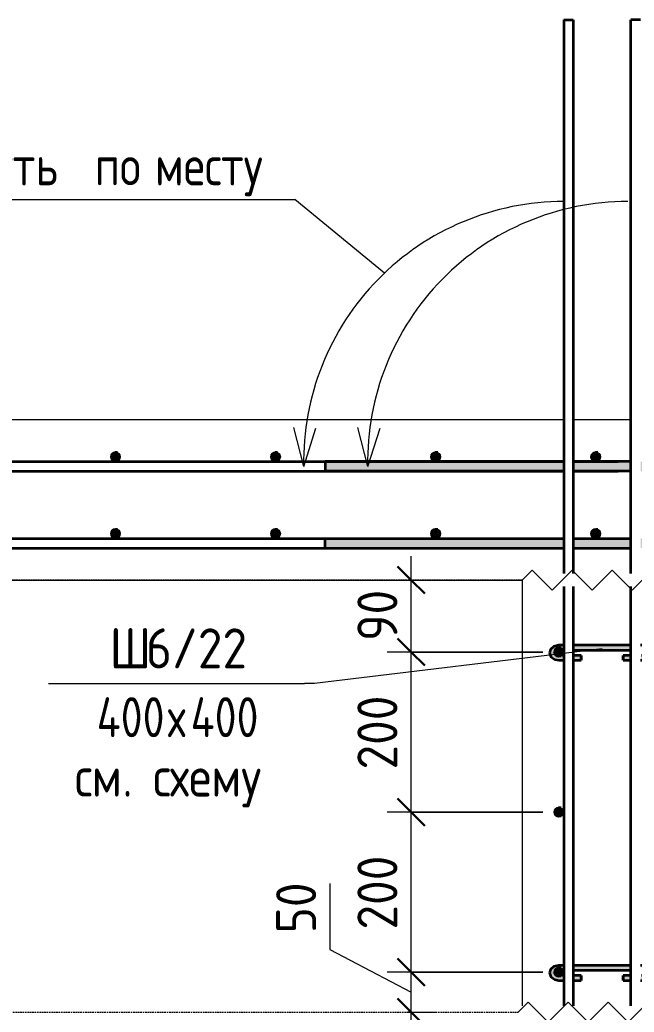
# Model space of a CAD drawing. Header units: millimetres. Extents: x 3129 to 68868, y -1586 to 12682.
# Drawn here: x 5638 to 6406, y -850 to 390 of the extents above; entities that cross this region are included whole.
import ezdxf

# ---------------------------------------------------------------- set-up
doc = ezdxf.new("R2010")
doc.units = ezdxf.units.MM
doc.linetypes.add('01 Штриховая _2 мм_', pattern=[3, 2, -1])
for name, color, linetype, lineweight in [('AA_Dim', 7, 'Continuous', 9), ('AA_Dim-20', 7, 'Continuous', 9), ('AA_Linii', 7, 'Continuous', 9), ('AA_Oformlenie', 7, 'Continuous', 9), ('AA_Vinoska', 7, 'Continuous', 9), ('AF_Lestnica', 7, '01 Штриховая _2 мм_', 9), ('AF_Perekritie_Опалубка', 253, 'Continuous', 20), ('AF_Stena_Гидроизоляция', 253, 'Continuous', 20), ('Gen_Text', 7, 'Continuous', 9), ('KR_Armatura', 7, 'Continuous', 20), ('KR_Armatura_Tonkie', 7, 'Continuous', 20)]:
    doc.layers.add(name, color=color, linetype=linetype, lineweight=lineweight)
doc.styles.add('GOST Common', font='GOST_Common.ttf', dxfattribs={"width": 0.85, "height": 50})
doc.styles.add('ISOCPEUR', font='isocpeur.TTF', dxfattribs={"width": 0.85, "height": 50})
doc.styles.add('ISOCPEUR_1', font='isocpeur.TTF', dxfattribs={"width": 0.9, "height": 50})
doc.styles.add('ISOCPEUR_2', font='isocpeur.TTF', dxfattribs={"width": 0.8, "height": 50})
doc.dimstyles.new('05_Округл_1мм__прозр_', dxfattribs={"dimscale": 304.8, "dimtxt": 50.137748, "dimasz": 0.111549, "dimexe": 0.098425, "dimexo": 0.065617, "dimgap": 0.006562, "dimtad": 1, "dimdec": 0, "dimdsep": 46, "dimtxsty": 'ISOCPEUR_1', "dimblk1": 'OBLIQUE', "dimblk2": 'OBLIQUE', "dimsah": 1, "dimcen": 0.09, "dimdle": 0.098425, "dimazin": 0, "dimtfac": 1, "dimtdec": 4, "dimtix": 1, "dimtmove": 1, "dimatfit": 3, "dimfxl": 1, "dimtvp": 1, "dimtolj": 1, "dimtzin": 0, "dimlwd": 18, "dimlwe": 18, "dimarcsym": 2})
doc.dimstyles.new('05_Округл_1мм__прозр__1', dxfattribs={"dimscale": 304.8, "dimtxt": 50.137748, "dimasz": 0.111549, "dimexe": 0.098425, "dimexo": 0.065617, "dimgap": 0.006562, "dimtad": 1, "dimdec": 0, "dimdsep": 46, "dimtxsty": 'ISOCPEUR_1', "dimblk1": 'OBLIQUE', "dimblk2": 'OBLIQUE', "dimsah": 1, "dimcen": 0.09, "dimdle": 0.098425, "dimazin": 0, "dimtfac": 1, "dimtdec": 4, "dimtix": 1, "dimtmove": 0, "dimatfit": 3, "dimfxl": 1, "dimtvp": 1, "dimtolj": 1, "dimtzin": 0, "dimlwd": 18, "dimlwe": 18, "dimarcsym": 2})

# ---------------------------------------------------------------- blocks, each defined once
blk = doc.blocks.new('261_Шпилька массив _НесАрм_РабПлоск_ - 6 А240-3946826-Сечение 7')
at = {"layer": 'KR_Armatura_Tonkie', "lineweight": 35}
h = blk.add_hatch(color=256, dxfattribs=at)
h.paths.add_polyline_path([(6311.8, -405.1), (6311.8, -404.2), (6310.5, -404), (6310.4, -404.5), (6311.8, -405.1)])
h.paths.add_polyline_path([(6299.9, -400.9), (6302.1, -396.8), (6301.3, -397.6), (6300, -400.8)])
h.paths.add_polyline_path([(6303.5, -394.9), (6311.9, -392.4), (6311.7, -391.7), (6310.6, -392), (6306.1, -393.1), (6304, -394.6)])
h = blk.add_hatch(color=256, dxfattribs=at)
h.paths.add_polyline_path([(6311.9, -410.3), (6311.8, -405.1), (6310.4, -404.7), (6310.2, -405.8), (6308.1, -404.7), (6307.3, -404), (6306.4, -402.5), (6305.9, -400.8), (6305.9, -399.1), (6306.2, -397.9), (6306.9, -396.6), (6308.1, -395.3), (6309.4, -394.6), (6311, -394.1), (6311.9, -393.8), (6311.9, -392.4), (6303.5, -394.9), (6299.9, -400.9), (6301.3, -404.2), (6302.6, -405.5), (6303.8, -407.1), (6307.3, -409.2), (6311.7, -410.2)])
h.paths.add_polyline_path([(6311.3, -397.7), (6311.8, -397.4), (6311.6, -395.4), (6311.3, -397.6)])
h = blk.add_hatch(color=256, dxfattribs=at)
h.paths.add_polyline_path([(6311.9, -392.4), (6317.8, -392.4), (6317.8, -391.6), (6311.9, -391.7), (6311.9, -392)])
h.paths.add_polyline_path([(6419.9, -392.4), (6419.9, -391.6), (6413.8, -391.7), (6413.8, -392.4), (6417.4, -392.4)])
h.paths.add_polyline_path([(6329.8, -392.4), (6401.8, -392.4), (6401.8, -391.6), (6329.8, -391.7), (6329.8, -392.4)])
h = blk.add_hatch(color=256, dxfattribs=at)
h.paths.add_polyline_path([(6416.3, -397.6), (6416.3, -397.4), (6416.1, -395.3), (6415.8, -397.6)])
h.paths.add_polyline_path([(6329.8, -397.6), (6401.8, -397.4), (6401.8, -392.4), (6329.8, -392.5), (6329.8, -397.5)])
h.paths.add_polyline_path([(6315.9, -397.6), (6317.8, -397.5), (6317.8, -392.4), (6311.9, -392.4), (6311.9, -394), (6316, -394), (6315.9, -397.5)])
h.paths.add_polyline_path([(6413.8, -394.6), (6414.7, -394.2), (6417.4, -394), (6419.9, -393.8), (6419.9, -392.4), (6413.8, -392.4), (6413.8, -394.6)])
h = blk.add_hatch(color=256, dxfattribs=at)
h.paths.add_polyline_path([(6420.3, -405), (6425.1, -402.9), (6420.3, -404.4), (6420.3, -405)])
h.paths.add_polyline_path([(6431.9, -400.9), (6430.6, -397.6), (6429.5, -396.7), (6431.9, -400.9)])
h.paths.add_polyline_path([(6428.4, -394.9), (6424.8, -392.7), (6419.9, -391.7), (6419.9, -392.4), (6427.7, -394.7)])
for points in [[(6419.9, -410.3), (6421.3, -409.9), (6425.7, -408.9), (6428.7, -406.5), (6429.2, -405.6), (6430.6, -404.2), (6431.9, -400.9), (6428.4, -394.9), (6419.9, -392.4), (6419.9, -394), (6420.5, -394), (6420.5, -397.7), (6424.6, -398.9), (6425.1, -399.5), (6425.1, -403), (6420.3, -405.2), (6420.3, -406), (6419.9, -406), (6419.9, -410.2)], [(6419.9, -810.3), (6421.3, -809.9), (6425.7, -808.9), (6428.7, -806.5), (6429.2, -805.6), (6430.6, -804.2), (6431.9, -800.9), (6428.4, -794.9), (6419.9, -792.4), (6419.9, -794), (6420.5, -794), (6420.5, -797.7), (6424.6, -798.9), (6425.1, -799.5), (6425.1, -803), (6420.3, -805.2), (6420.3, -806), (6419.9, -806), (6419.9, -810.2)]]:
    blk.add_hatch(color=256, dxfattribs=at).paths.add_polyline_path(points)
h = blk.add_hatch(color=256, dxfattribs=at)
h.paths.add_polyline_path([(6311.9, -410.3), (6317.8, -410.1), (6317.8, -405.2), (6315.8, -405.2), (6315.8, -406), (6311.9, -406), (6311.9, -410.2)])
h.paths.add_polyline_path([(6339.7, -410.3), (6339.7, -405.2), (6329.8, -405.4), (6329.8, -410.3)])
h = blk.add_hatch(color=256, dxfattribs=at)
h.paths.add_polyline_path([(6315.8, -405.2), (6317.8, -405.1), (6317.8, -404.3), (6315.8, -404.4), (6315.8, -405.2)])
h.paths.add_polyline_path([(6339.7, -405.2), (6339.7, -404.3), (6329.8, -404.5), (6329.8, -405.2)])
h = blk.add_hatch(color=256, dxfattribs=at)
h.paths.add_polyline_path([(6416.3, -405.2), (6416.3, -404.3), (6414.9, -404.4), (6414.8, -405.2), (6416.3, -405.2)])
h.paths.add_polyline_path([(6401.8, -405.2), (6401.8, -404.3), (6392.2, -404.4), (6392.2, -405.2)])
h = blk.add_hatch(color=256, dxfattribs=at)
h.paths.add_polyline_path([(6419.9, -410.3), (6419.9, -406), (6416.3, -405.8), (6416.3, -405.2), (6414.8, -405.3), (6414.7, -405.8), (6413.8, -405.4), (6413.8, -410.3), (6419.7, -410.3)])
h.paths.add_polyline_path([(6392.2, -410.3), (6401.8, -410.1), (6401.8, -405.2), (6392.2, -405.2), (6392.2, -410.2)])
h = blk.add_hatch(color=256, dxfattribs=at)
h.paths.add_polyline_path([(6311.8, -805.1), (6311.8, -804.2), (6310.5, -804), (6310.4, -804.5), (6311.8, -805.1)])
h.paths.add_polyline_path([(6299.9, -800.9), (6302.1, -796.8), (6301.3, -797.6), (6300, -800.8)])
h.paths.add_polyline_path([(6303.5, -794.9), (6311.9, -792.4), (6311.7, -791.7), (6310.6, -792), (6306.1, -793.1), (6304, -794.6)])
h = blk.add_hatch(color=256, dxfattribs=at)
h.paths.add_polyline_path([(6311.9, -810.3), (6311.8, -805.1), (6310.4, -804.7), (6310.2, -805.8), (6308.1, -804.7), (6307.3, -804), (6306.4, -802.5), (6305.9, -800.8), (6305.9, -799.1), (6306.2, -797.9), (6306.9, -796.6), (6308.1, -795.3), (6309.4, -794.6), (6311, -794.1), (6311.9, -793.8), (6311.9, -792.4), (6303.5, -794.9), (6299.9, -800.9), (6301.3, -804.2), (6302.9, -806), (6303.8, -807.1), (6307.3, -809.2), (6311.7, -810.2)])
h.paths.add_polyline_path([(6311.3, -797.7), (6311.8, -797.4), (6311.6, -795.4), (6311.3, -797.6)])
h = blk.add_hatch(color=256, dxfattribs=at)
h.paths.add_polyline_path([(6311.9, -792.4), (6317.8, -792.4), (6317.8, -791.6), (6311.9, -791.7), (6311.9, -792)])
h.paths.add_polyline_path([(6329.8, -792.4), (6401.8, -792.4), (6401.8, -791.6), (6329.8, -791.7), (6329.8, -792.4)])
h.paths.add_polyline_path([(6419.9, -792.4), (6419.9, -791.6), (6413.8, -791.7), (6413.8, -792.4)])
h = blk.add_hatch(color=256, dxfattribs=at)
h.paths.add_polyline_path([(6415.8, -797.6), (6416.3, -797.4), (6416.1, -795.3), (6415.8, -797.6)])
h.paths.add_polyline_path([(6329.8, -797.6), (6401.8, -797.4), (6401.8, -792.4), (6329.8, -792.5), (6329.8, -797.5)])
h.paths.add_polyline_path([(6317.8, -797.6), (6317.8, -792.4), (6311.9, -792.4), (6311.9, -794), (6316, -794), (6316, -797.6)])
h.paths.add_polyline_path([(6413.8, -794.6), (6414.7, -794.2), (6417.4, -794), (6419.9, -793.8), (6419.9, -792.4), (6413.8, -792.4), (6413.8, -794.6)])
h = blk.add_hatch(color=256, dxfattribs=at)
h.paths.add_polyline_path([(6420.3, -805), (6425.1, -802.9), (6420.3, -804.4), (6420.3, -805)])
h.paths.add_polyline_path([(6431.9, -800.9), (6430.6, -797.6), (6429.5, -796.7), (6431.9, -800.9)])
h.paths.add_polyline_path([(6428.4, -794.9), (6424.8, -792.7), (6419.9, -791.7), (6419.9, -792.4), (6427.7, -794.7)])
h = blk.add_hatch(color=256, dxfattribs=at)
h.paths.add_polyline_path([(6329.8, -810.3), (6339.7, -810.2), (6339.7, -805.2), (6329.8, -805.4), (6329.8, -810.2)])
h.paths.add_polyline_path([(6311.9, -810.3), (6317.8, -810.1), (6317.8, -805.2), (6315.8, -805.2), (6315.8, -806), (6311.9, -806), (6311.9, -810.2)])
h = blk.add_hatch(color=256, dxfattribs=at)
h.paths.add_polyline_path([(6315.8, -805.2), (6317.8, -805.1), (6317.8, -804.3), (6315.8, -804.4), (6315.8, -805.2)])
h.paths.add_polyline_path([(6339.7, -805.2), (6339.7, -804.3), (6329.8, -804.5), (6329.8, -805.2)])
h = blk.add_hatch(color=256, dxfattribs=at)
h.paths.add_polyline_path([(6416.3, -805.2), (6416.3, -805.2), (6416.3, -804.3), (6414.9, -804.4), (6414.8, -805.2)])
h.paths.add_polyline_path([(6401.8, -805.2), (6401.8, -804.3), (6392.2, -804.4), (6392.2, -805.2)])
h = blk.add_hatch(color=256, dxfattribs=at)
h.paths.add_polyline_path([(6401.8, -810.3), (6401.8, -805.2), (6392.2, -805.2), (6392.2, -810.3)])
h.paths.add_polyline_path([(6419.9, -810.3), (6419.9, -806), (6416.3, -805.8), (6416.3, -805.2), (6414.8, -805.3), (6414.7, -805.8), (6413.8, -805.4), (6413.8, -810.3), (6419.7, -810.3)])
for p, q in [((6317.8, -391.6), (6311.9, -391.6)), ((6401.8, -391.6), (6329.8, -391.6)), ((6419.9, -391.6), (6413.8, -391.6)), ((6306, -401.3), (6305.9, -400.9)), ((6311.8, -404.3), (6310.5, -403.9)), ((6311.3, -397.6), (6311.8, -397.6)), ((6317.8, -404.3), (6315.8, -404.3)), ((6315.9, -397.6), (6317.8, -397.6)), ((6329.8, -397.6), (6401.8, -397.6)), ((6339.7, -404.3), (6329.8, -404.3)), ((6339.7, -404.3), (6339.7, -405.2)), ((6339.7, -409.4), (6339.7, -404.4)), ((6339.7, -405.2), (6339.7, -410.3)), ((6401.8, -404.3), (6392.2, -404.3)), ((6392.2, -405.2), (6392.2, -404.3)), ((6392.2, -404.4), (6392.2, -409.4)), ((6392.2, -410.3), (6392.2, -405.2)), ((6416.3, -404.3), (6414.9, -404.3)), ((6415.8, -397.6), (6416.3, -397.6)), ((6311.9, -410.3), (6317.8, -410.3)), ((6329.8, -410.3), (6339.7, -410.3)), ((6339.7, -410.2), (6339.7, -409.4)), ((6392.2, -409.4), (6392.2, -410.2)), ((6392.2, -410.3), (6401.8, -410.3)), ((6413.8, -410.3), (6419.9, -410.3)), ((6317.8, -791.6), (6311.9, -791.6)), ((6401.8, -791.6), (6329.8, -791.6)), ((6419.9, -791.6), (6413.8, -791.6)), ((6306, -801.3), (6305.9, -800.9)), ((6311.8, -804.3), (6310.5, -803.9)), ((6311.3, -797.6), (6311.8, -797.6)), ((6317.8, -804.3), (6315.8, -804.3)), ((6315.9, -797.6), (6317.8, -797.6)), ((6329.8, -797.6), (6401.8, -797.6)), ((6339.7, -804.3), (6329.8, -804.3)), ((6339.7, -804.3), (6339.7, -805.2)), ((6339.7, -809.4), (6339.7, -804.4)), ((6339.7, -805.2), (6339.7, -810.3)), ((6401.8, -804.3), (6392.2, -804.3)), ((6392.2, -805.2), (6392.2, -804.3)), ((6392.2, -804.4), (6392.2, -809.4)), ((6392.2, -810.3), (6392.2, -805.2)), ((6416.3, -804.3), (6414.9, -804.3)), ((6415.8, -797.6), (6416.3, -797.6)), ((6311.9, -810.3), (6317.8, -810.3)), ((6329.8, -810.3), (6339.7, -810.3)), ((6339.7, -810.2), (6339.7, -809.5)), ((6392.2, -809.5), (6392.2, -810.2)), ((6392.2, -810.3), (6401.8, -810.3)), ((6413.8, -810.3), (6419.9, -810.3))]:
    blk.add_line(p, q, dxfattribs=at)
at = {"layer": 'KR_Armatura_Tonkie', "lineweight": 35, "flags": 128}
for points in [[(6311.9, -391.6), (6305.5, -393), (6301.2, -396.7), (6299.9, -400.9)], [(6431.9, -400.9), (6430.1, -395.9), (6425.3, -392.5), (6419.9, -391.6)], [(6299.9, -400.9), (6301.8, -405.9), (6306.6, -409.3), (6311.9, -410.3)], [(6419.9, -410.3), (6426.4, -408.8), (6430.7, -405.2), (6431.9, -400.9)], [(6420.3, -397.7), (6424.2, -398.6), (6425.9, -400.5), (6425.9, -400.9)], [(6425.9, -400.9), (6424.9, -402.7), (6421.2, -404.2), (6420.3, -404.3)], [(6311.9, -791.6), (6305.5, -793), (6301.2, -796.7), (6299.9, -800.9)], [(6431.9, -800.9), (6430.1, -795.9), (6425.3, -792.5), (6419.9, -791.6)], [(6299.9, -800.9), (6301.8, -805.9), (6306.6, -809.3), (6311.9, -810.3)], [(6419.9, -810.3), (6426.4, -808.8), (6430.7, -805.2), (6431.9, -800.9)], [(6420.3, -797.7), (6424.2, -798.6), (6425.9, -800.5), (6425.9, -800.9)], [(6425.9, -800.9), (6424.9, -802.7), (6421.2, -804.2), (6420.3, -804.3)]]:
    blk.add_lwpolyline(points, dxfattribs=at)
blk = doc.blocks.new('Лестницы 2 - Лестницы 1-3699303-Сечение 7')
at = {"layer": 'AF_Lestnica', "lineweight": 20}
for p, q in [((6265.9, -310), (4559.3, -310)), ((3970.8, -850), (6260.9, -850))]:
    blk.add_line(p, q, dxfattribs=at)
blk = doc.blocks.new('Последовательность узлов - 3мм масшт20 маскировка-904226-Сечение 7')
at = {"layer": 'AA_Oformlenie'}
for p, q in [((3770.8, -850), (3783.3, -837.5)), ((3808.3, -862.5), (3783.3, -837.5)), ((3820.8, -850), (3833.3, -837.5)), ((3858.3, -862.5), (3833.3, -837.5)), ((3870.8, -850), (3883.3, -837.5)), ((3908.3, -862.5), (3883.3, -837.5)), ((3920.8, -850), (3933.3, -837.5)), ((3958.3, -862.5), (3933.3, -837.5)), ((3820.8, -850), (3808.3, -862.5)), ((3870.8, -850), (3858.3, -862.5)), ((3920.8, -850), (3908.3, -862.5)), ((3970.8, -850), (3958.3, -862.5))]:
    blk.add_line(p, q, dxfattribs=at)
blk = doc.blocks.new('DIMBLOCK13-Сечение 7')
at = {"layer": 'AA_Dim-20', "lineweight": 18}
for p, q in [((6025.6, -689.1), (6025.6, -771.5)), ((6025.6, -771.5), (6127.1, -825)), ((6291.8, -800), (6097.1, -800)), ((6127.1, -880), (6127.1, -800)), ((6127.1, -800), (6291.8, -800)), ((6123.1, -850), (6157.1, -850)), ((6127.1, -850), (6123.1, -850))]:
    blk.add_line(p, q, dxfattribs=at)
at = {"layer": 'AA_Dim-20', "lineweight": 30}
for p, q in [((6127.1, -800), (6110.1, -783)), ((6127.1, -800), (6144.1, -817)), ((6127.1, -850), (6110.1, -833)), ((6127.1, -850), (6144.1, -867))]:
    blk.add_line(p, q, dxfattribs=at)
at = {"layer": 'AA_Dim-20', "color": 0, "lineweight": 18, "insert": (5958.5, -751.5), "char_height": 50, "width": 74.923, "attachment_point": 1, "rotation": 90, "line_spacing_factor": 1.135194, "style": 'ISOCPEUR_1'}
blk.add_mtext('50', dxfattribs=at)
blk = doc.blocks.new('_Oblique')
at = {"color": 0, "linetype": 'ByBlock', "lineweight": -2}
blk.add_line((-0.5, -0.5), (0.5, 0.5), dxfattribs=at)
blk = doc.blocks.new('DIMBLOCK14-Сечение 7')
at = {"layer": 'AA_Dim-20', "lineweight": 30}
for p, q in [((6127.1, -600), (6110.1, -583)), ((6127.1, -600), (6144.1, -617)), ((6127.1, -800), (6110.1, -783)), ((6127.1, -800), (6144.1, -817))]:
    blk.add_line(p, q, dxfattribs=at)
at = {"layer": 'AA_Dim-20', "lineweight": 18}
for p, q in [((6291.8, -600), (6097.1, -600)), ((6127.1, -800), (6127.1, -600)), ((6127.1, -600), (6291.8, -600)), ((6291.8, -800), (6097.1, -800)), ((6127.1, -800), (6291.8, -800))]:
    blk.add_line(p, q, dxfattribs=at)
at = {"layer": 'AA_Dim-20', "color": 0, "lineweight": 18, "insert": (6060, -746.8), "char_height": 50, "width": 112.384, "attachment_point": 1, "rotation": 90, "line_spacing_factor": 1.135194, "style": 'ISOCPEUR_1'}
blk.add_mtext('200', dxfattribs=at)
blk = doc.blocks.new('DIMBLOCK15-Сечение 7')
at = {"layer": 'AA_Dim-20', "lineweight": 30}
for p, q in [((6127.1, -400), (6110.1, -383)), ((6127.1, -400), (6144.1, -417)), ((6127.1, -600), (6110.1, -583)), ((6127.1, -600), (6144.1, -617))]:
    blk.add_line(p, q, dxfattribs=at)
at = {"layer": 'AA_Dim-20', "lineweight": 18}
for p, q in [((6291.8, -400), (6097.1, -400)), ((6127.1, -600), (6127.1, -400)), ((6127.1, -400), (6291.8, -400)), ((6291.8, -600), (6097.1, -600)), ((6127.1, -600), (6291.8, -600))]:
    blk.add_line(p, q, dxfattribs=at)
at = {"layer": 'AA_Dim-20', "color": 0, "lineweight": 18, "insert": (6060, -546.8), "char_height": 50, "width": 112.384, "attachment_point": 1, "rotation": 90, "line_spacing_factor": 1.135194, "style": 'ISOCPEUR_1'}
blk.add_mtext('200', dxfattribs=at)
blk = doc.blocks.new('DIMBLOCK16-Сечение 7')
at = {"layer": 'AA_Dim-20', "lineweight": 18}
for p, q in [((6127.1, -400), (6127.1, -280)), ((6123.1, -310), (6157.1, -310)), ((6127.1, -310), (6123.1, -310)), ((6291.8, -400), (6097.1, -400)), ((6127.1, -400), (6291.8, -400))]:
    blk.add_line(p, q, dxfattribs=at)
at = {"layer": 'AA_Dim-20', "lineweight": 30}
for p, q in [((6127.1, -310), (6110.1, -293)), ((6127.1, -310), (6144.1, -327)), ((6127.1, -400), (6110.1, -383)), ((6127.1, -400), (6144.1, -417))]:
    blk.add_line(p, q, dxfattribs=at)
at = {"layer": 'AA_Dim-20', "color": 0, "lineweight": 18, "insert": (6060, -386.2), "char_height": 50, "width": 74.923, "attachment_point": 1, "rotation": 90, "line_spacing_factor": 1.135194, "style": 'ISOCPEUR_1'}
blk.add_mtext('90', dxfattribs=at)
blk = doc.blocks.new('010_Текст с выноской - Текст 2 строки-4025778-Сечение 7')
at = {"layer": 'AA_Vinoska'}
blk.add_line((5481.7, 165.6), (5981.7, 165.6), dxfattribs=at)
blk = doc.blocks.new('042_М_Арматуры - Диам длина поз _ Комментарий-2260297-Сечение 7')
at = {"layer": 'AA_Vinoska'}
blk.add_line((4423.6, -557.5), (4743.6, -557.5), dxfattribs=at)

msp = doc.modelspace()

# ---------------------------------------------------------------- hatches: boundary and pattern name
at = {"layer": 'KR_Armatura'}
h = msp.add_hatch(color=256, dxfattribs=at)
edge = h.paths.add_edge_path()
edge.add_arc((5757.8, -156), 6, 0, 360)
for points in [[(5757.8, -162), (5763, -159), (5763, -153), (5757.8, -150), (5752.6, -153), (5752.6, -159)], [(5957.8, -162), (5963, -159), (5963, -153), (5957.8, -150), (5952.6, -153), (5952.6, -159)], [(6157.8, -162), (6163, -159), (6163, -153), (6157.8, -150), (6152.6, -153), (6152.6, -159)], [(6357.8, -162), (6363, -159), (6363, -153), (6357.8, -150), (6352.6, -153), (6352.6, -159)], [(5757.8, -258), (5763, -255), (5763, -249), (5757.8, -246), (5752.6, -249), (5752.6, -255)], [(5957.8, -258), (5963, -255), (5963, -249), (5957.8, -246), (5952.6, -249), (5952.6, -255)], [(6157.8, -258), (6163, -255), (6163, -249), (6157.8, -246), (6152.6, -249), (6152.6, -255)], [(6357.8, -258), (6363, -255), (6363, -249), (6357.8, -246), (6352.6, -249), (6352.6, -255)], [(6311.8, -406), (6317, -403), (6317, -397), (6311.8, -394), (6306.6, -397), (6306.6, -403)], [(6311.8, -606), (6317, -603), (6317, -597), (6311.8, -594), (6306.6, -597), (6306.6, -603)], [(6311.8, -806), (6317, -803), (6317, -797), (6311.8, -794), (6306.6, -797), (6306.6, -803)]]:
    msp.add_hatch(color=256, dxfattribs=at).paths.add_polyline_path(points)
h = msp.add_hatch(color=256, dxfattribs=at)
edge = h.paths.add_edge_path()
edge.add_arc((5957.8, -156), 6, 0, 360)
h = msp.add_hatch(color=256, dxfattribs=at)
edge = h.paths.add_edge_path()
edge.add_arc((6157.8, -156), 6, 0, 360)
h = msp.add_hatch(color=256, dxfattribs=at)
edge = h.paths.add_edge_path()
edge.add_arc((6357.8, -156), 6, 0, 360)
h = msp.add_hatch(color=256, dxfattribs=at)
edge = h.paths.add_edge_path()
edge.add_arc((5757.8, -252), 6, 0, 360)
h = msp.add_hatch(color=256, dxfattribs=at)
edge = h.paths.add_edge_path()
edge.add_arc((5957.8, -252), 6, 0, 360)
h = msp.add_hatch(color=256, dxfattribs=at)
edge = h.paths.add_edge_path()
edge.add_arc((6157.8, -252), 6, 0, 360)
h = msp.add_hatch(color=256, dxfattribs=at)
edge = h.paths.add_edge_path()
edge.add_arc((6357.8, -252), 6, 0, 360)
h = msp.add_hatch(color=256, dxfattribs=at)
edge = h.paths.add_edge_path()
edge.add_arc((6311.8, -400), 6, 0, 360)
h = msp.add_hatch(color=256, dxfattribs=at)
edge = h.paths.add_edge_path()
edge.add_arc((6311.8, -600), 6, 0, 360)
h = msp.add_hatch(color=256, dxfattribs=at)
edge = h.paths.add_edge_path()
edge.add_arc((6311.8, -800), 6, 0, 360)
at = {"layer": 'KR_Armatura_Tonkie'}
h = msp.add_hatch(color=256, dxfattribs=at)
h.paths.add_polyline_path([(6559.1, -174), (6577.8, -174), (6577.8, -162), (6413.8, -162), (6413.8, -174), (6558.4, -174)])
h.paths.add_polyline_path([(6019.8, -174), (6317.8, -174), (6317.8, -162), (6019.8, -162)])
h.paths.add_polyline_path([(6401.8, -174), (6401.8, -162), (6329.8, -162), (6329.8, -174), (6385.9, -174)])
h = msp.add_hatch(color=256, dxfattribs=at)
h.paths.add_polyline_path([(6559.1, -270), (6577.8, -270), (6577.8, -258), (6413.8, -258), (6413.8, -270), (6558.4, -270)])
h.paths.add_polyline_path([(6085.8, -270), (6317.8, -270), (6317.8, -258), (6019.8, -258), (6019.8, -270)])
h.paths.add_polyline_path([(6359.1, -270), (6401.8, -270), (6401.8, -258), (6329.8, -258), (6329.8, -270), (6358.4, -270)])

# ---------------------------------------------------------------- linework, layer by layer
at = {"layer": 'AA_Linii', "lineweight": 20}
for p, q in [((5992.9, -168), (5980.6, -119.5)), ((5992.9, -168), (6008.3, -120.4)), ((6072.9, -168), (6060.6, -119.5)), ((6072.9, -168), (6088.3, -120.4))]:
    msp.add_line(p, q, dxfattribs=at)
for centre in [(6317.8, -162), (6397.8, -162)]:
    msp.add_arc(centre, 325, 90, 181.0578, dxfattribs=at)
at = {"layer": 'AA_Vinoska'}
for p, q in [((6094, 73.6), (5981.7, 165.6)), ((6366, -396), (6006.4, -439.4)), ((6006.4, -439.4), (5994.1, -439.4))]:
    msp.add_line(p, q, dxfattribs=at)
at = {"layer": 'AF_Perekritie_Опалубка'}
for p, q in [((6317.8, -110), (4370.8, -110)), ((6401.8, -110), (6329.8, -110)), ((4559, -310), (6265.8, -310))]:
    msp.add_line(p, q, dxfattribs=at)
at = {"layer": 'AF_Stena_Гидроизоляция'}
for q in [(6265.8, -842), (6265.8, -842), (6265.8, -310)]:
    msp.add_line((6265.8, -310), q, dxfattribs=at)
at = {"layer": 'KR_Armatura'}
for p, q in [((5757.8, -150), (5752.6, -153)), ((5752.6, -153), (5752.6, -159)), ((5752.6, -159), (5757.8, -162)), ((5760.3, -150), (5757.8, -150)), ((5763, -153), (5757.8, -150)), ((5757.8, -162), (5763, -159)), ((5763, -159), (5763, -153)), ((5957.8, -150), (5952.6, -153)), ((5952.6, -153), (5952.6, -159)), ((5952.6, -159), (5957.8, -162)), ((5960.4, -150), (5957.8, -150)), ((5957.8, -150), (5957.8, -150)), ((5963, -153), (5957.8, -150)), ((5957.8, -162), (5963, -159)), ((5963, -159), (5963, -153)), ((6157.8, -150), (6152.6, -153)), ((6152.6, -153), (6152.6, -159)), ((6152.6, -159), (6157.8, -162)), ((6160.5, -150), (6157.8, -150)), ((6157.8, -150), (6157.8, -150)), ((6163, -153), (6157.8, -150)), ((6157.8, -162), (6163, -159)), ((6163, -159), (6163, -153)), ((6357.8, -150), (6352.6, -153)), ((6352.6, -153), (6352.6, -159)), ((6352.6, -159), (6357.8, -162)), ((6360.6, -150), (6357.8, -150)), ((6357.8, -150), (6357.8, -150)), ((6363, -153), (6357.8, -150)), ((6357.8, -162), (6363, -159)), ((6363, -159), (6363, -153)), ((5760.3, -162), (5757.8, -162)), ((5960.4, -162), (5957.8, -162)), ((6160.5, -162), (6157.8, -162)), ((6360.6, -162), (6357.8, -162)), ((5757.8, -246), (5752.6, -249)), ((5760.3, -246), (5757.8, -246)), ((5763, -249), (5757.8, -246)), ((5957.8, -246), (5952.6, -249)), ((5960.4, -246), (5957.8, -246)), ((5957.8, -246), (5957.8, -246)), ((5963, -249), (5957.8, -246)), ((6157.8, -246), (6152.6, -249)), ((6160.5, -246), (6157.8, -246)), ((6157.8, -246), (6157.8, -246)), ((6163, -249), (6157.8, -246)), ((6357.8, -246), (6352.6, -249)), ((6360.6, -246), (6357.8, -246)), ((6357.8, -246), (6357.8, -246)), ((6363, -249), (6357.8, -246)), ((5752.6, -249), (5752.6, -255)), ((5752.6, -255), (5757.8, -258)), ((5757.8, -258), (5763, -255)), ((5760.3, -258), (5757.8, -258)), ((5763, -255), (5763, -249)), ((5952.6, -249), (5952.6, -255)), ((5952.6, -255), (5957.8, -258)), ((5957.8, -258), (5963, -255)), ((5960.4, -258), (5957.8, -258)), ((5963, -255), (5963, -249)), ((6152.6, -249), (6152.6, -255)), ((6152.6, -255), (6157.8, -258)), ((6157.8, -258), (6163, -255)), ((6160.5, -258), (6157.8, -258)), ((6163, -255), (6163, -249)), ((6352.6, -249), (6352.6, -255)), ((6352.6, -255), (6357.8, -258)), ((6357.8, -258), (6363, -255)), ((6360.6, -258), (6357.8, -258)), ((6363, -255), (6363, -249)), ((6311.8, -394), (6306.6, -397)), ((6314.6, -394), (6311.8, -394)), ((6311.8, -394), (6311.8, -394)), ((6317, -397), (6311.8, -394)), ((6306.6, -397), (6306.6, -403)), ((6306.6, -403), (6311.8, -406)), ((6311.8, -406), (6317, -403)), ((6314.6, -406), (6311.8, -406)), ((6317, -403), (6317, -397)), ((6311.8, -594), (6306.6, -597)), ((6314.6, -594), (6311.8, -594)), ((6311.8, -594), (6311.8, -594)), ((6317, -597), (6311.8, -594)), ((6306.6, -597), (6306.6, -603)), ((6306.6, -603), (6311.8, -606)), ((6311.8, -606), (6317, -603)), ((6314.6, -606), (6311.8, -606)), ((6317, -603), (6317, -597)), ((6311.8, -794), (6306.6, -797)), ((6306.6, -797), (6306.6, -803)), ((6306.6, -803), (6311.8, -806)), ((6314.6, -794), (6311.8, -794)), ((6311.8, -794), (6311.8, -794)), ((6317, -797), (6311.8, -794)), ((6311.8, -806), (6317, -803)), ((6317, -803), (6317, -797)), ((6314.6, -806), (6311.8, -806))]:
    msp.add_line(p, q, dxfattribs=at)
for centre in [(5757.8, -156), (5957.8, -156), (6157.8, -156), (6357.8, -156), (5757.8, -252), (5957.8, -252), (6157.8, -252), (6357.8, -252), (6311.8, -400), (6311.8, -600), (6311.8, -800)]:
    msp.add_circle(centre, 6, dxfattribs=at)
for centre in [(5757.8, -156), (5957.8, -156), (6157.8, -156), (6357.8, -156), (5757.8, -252), (5957.8, -252), (6157.8, -252), (6357.8, -252), (6311.8, -400), (6311.8, -600), (6311.8, -800)]:
    msp.add_arc(centre, 6, 90, 270, dxfattribs=at)
at = {"layer": 'KR_Armatura_Tonkie', "lineweight": 35}
for p, q in [((6317.8, 390), (6317.8, -302)), ((6317.8, 390), (6329.8, 390)), ((6329.8, 390), (6329.8, -302)), ((6413.8, 390), (6401.8, 390)), ((6401.8, -302), (6401.8, 390)), ((4486, -162), (6317.8, -162)), ((6317.8, -162), (6019.8, -162)), ((6019.8, -162), (6019.8, -174)), ((6329.8, -162), (6385.9, -162)), ((6401.8, -162), (6329.8, -162)), ((6401.8, -162), (6394.3, -162)), ((4812.5, -174), (6317.8, -174)), ((6317.8, -174), (6019.8, -174)), ((6329.8, -174), (6385.9, -174)), ((6401.8, -174), (6329.8, -174)), ((6401.8, -174), (6394.3, -174)), ((4594.6, -258), (6085.8, -258)), ((6019.8, -258), (6317.8, -258)), ((6019.8, -270), (6019.8, -258)), ((6074.5, -258), (6088.5, -258)), ((6329.8, -258), (6401.8, -258)), ((6394.3, -258), (6401.8, -258)), ((4564.2, -270), (6085.8, -270)), ((6019.8, -270), (6317.8, -270)), ((6074.5, -270), (6088.5, -270)), ((6329.8, -270), (6401.8, -270)), ((6394.3, -270), (6401.8, -270)), ((6317.8, -318), (6317.8, -842)), ((6329.8, -318), (6329.8, -842)), ((6401.8, -842), (6401.8, -318))]:
    msp.add_line(p, q, dxfattribs=at)

# ---------------------------------------------------------------- block references
at = {"layer": 'AA_Linii'}
msp.add_blockref('Лестницы 2 - Лестницы 1-3699303-Сечение 7', (0, 0), dxfattribs=at)
at = {"layer": 'AA_Oformlenie'}
for p in [(2495.2, 540), (2490.2, 0)]:
    msp.add_blockref('Последовательность узлов - 3мм масшт20 маскировка-904226-Сечение 7', p, dxfattribs=at)
at = {"layer": 'AA_Vinoska'}
for name, p in [('010_Текст с выноской - Текст 2 строки-4025778-Сечение 7', (0, 0)), ('042_М_Арматуры - Диам длина поз _ Комментарий-2260297-Сечение 7', (1250.5, 118.1))]:
    msp.add_blockref(name, p, dxfattribs=at)
at = {"layer": 'KR_Armatura_Tonkie', "lineweight": 35}
msp.add_blockref('261_Шпилька массив _НесАрм_РабПлоск_ - 6 А240-3946826-Сечение 7', (0, 0), dxfattribs=at)

# ---------------------------------------------------------------- texts
at = {"layer": 'AA_Vinoska', "char_height": 50, "attachment_point": 1}
for s, insert, width, style in [('загнуть', (5495.7, 233.2), 268.485, 'GOST Common'), ('\\fGOST Common|b0|i0|c204|p34|;\\W.85; ', (5717.3, 233.2), 17.717, 'GOST Common'), ('\\fGOST Common|b0|i0|c204|p34|;\\W.85; ', (5792.6, 233.2), 17.717, 'GOST Common'), ('по', (5731.9, 233.2), 73.595, 'GOST Common'), ('месту', (5807.2, 233.2), 192.164, 'GOST Common'), ('\\fISOCPEUR|b0|i0|c204|p34|;\\W.9;Ш', (5750.4, -370.4), 54.835, 'ISOCPEUR_1'), ('6/22', (5795.7, -370.4), 155.848, 'ISOCPEUR_1'), ('400', (5734.2, -456.4), 107.747, 'ISOCPEUR_2'), ('400', (5851.6, -456.4), 107.747, 'ISOCPEUR_2'), ('\\fISOCPEUR|b0|i0|c204|p34|;\\W.8;х', (5823.1, -456.4), 34.633, 'ISOCPEUR_2')]:
    msp.add_mtext(s, dxfattribs=dict(at, insert=insert, width=width, style=style))
at = {"layer": 'Gen_Text', "char_height": 50, "attachment_point": 1, "style": 'ISOCPEUR'}
for s, insert, width in [('см', (5707, -530.6), 72.232), ('схему', (5804.8, -530.6), 182.624), ('. ', (5766.6, -530.6), 46.338)]:
    msp.add_mtext(s, dxfattribs=dict(at, insert=insert, width=width))

# ---------------------------------------------------------------- dimensions: what is measured, and where the dimension line sits
at = {"layer": 'AA_Dim', "lineweight": 18}
for base, p1, p2, override, picture, middle in [((6127.1, -310), (6311.8, -400), (6103.1, -310), {"dimpost": '<>', "dimfxl": 227.266009}, 'DIMBLOCK16-Сечение 7', (6100.1, -355)), ((6127.1, -400), (6311.8, -600), (6311.8, -400), {"dimpost": '<>', "dimfxl": 200}, 'DIMBLOCK15-Сечение 7', (6100.1, -500)), ((6127.1, -600), (6311.8, -800), (6311.8, -600), {"dimpost": '<>', "dimfxl": 200}, 'DIMBLOCK14-Сечение 7', (6100.1, -700))]:
    dim = msp.add_linear_dim(base=base, p1=p1, p2=p2, angle=90, dimstyle='05_Округл_1мм__прозр__1', override=override, dxfattribs=at)
    dim.commit()
    dim.dimension.update_dxf_attribs({"geometry": picture, "text_midpoint": middle})
dim = msp.add_linear_dim(base=(6127.1, -800), p1=(6103.1, -850), p2=(6311.8, -800), angle=90, dimstyle='05_Округл_1мм__прозр_', override={"dimpost": '<>', "dimfxl": 214.592261}, dxfattribs=at)
dim.commit()
dim.dimension.update_dxf_attribs({"geometry": 'DIMBLOCK13-Сечение 7', "text_midpoint": (5991.8, -714.1), "dimtype": 160, "text_rotation": 90})

doc.saveas('drawing.dxf')
